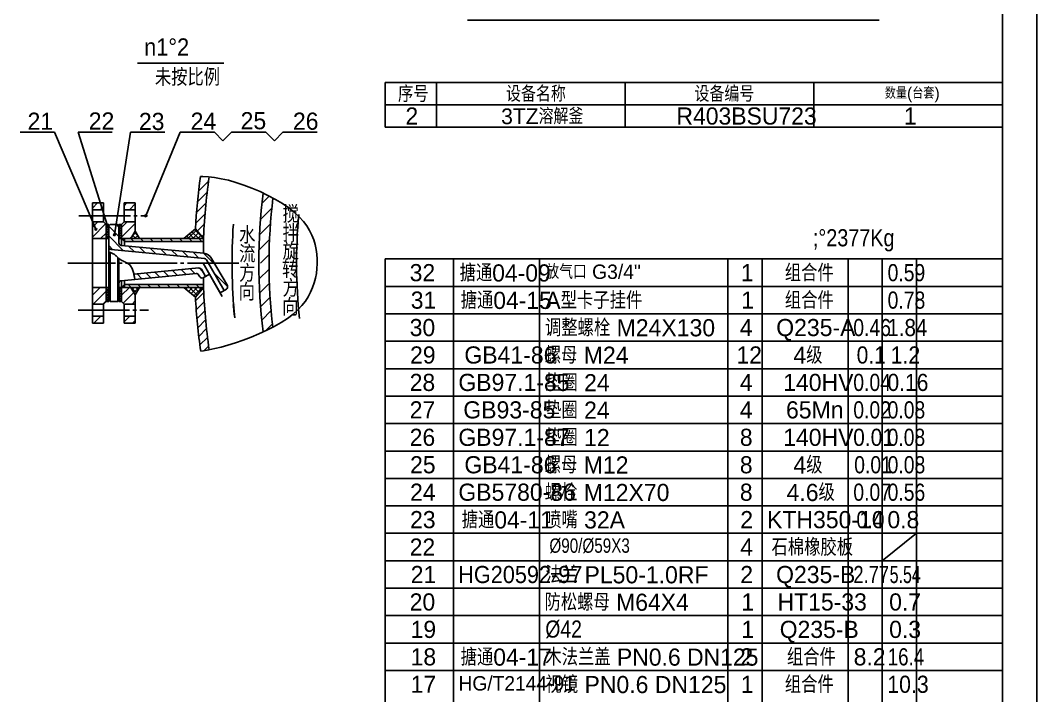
# Model space of a CAD drawing. Extents: x -6659 to 113, y -215 to 683.
# Drawn here: x -509.7 to -213.4, y -21.1 to 175.8 of the extents above; entities that cross this region are included whole.
import ezdxf

# ---------------------------------------------------------------- set-up
doc = ezdxf.new("R2010")
doc.units = 0
doc.linetypes.add('DASHDOT', pattern=[18, 15, -1, 1, -1])
doc.layers.get('0').update_dxf_attribs({"color": 8, "linetype": 'CONTINUOUS'})
for name, color, linetype in [('1', 8, 'CONTINUOUS'), ('2', 94, 'DASHDOT'), ('85', 7, 'CONTINUOUS')]:
    doc.layers.add(name, color=color, linetype=linetype)
doc.styles.add('STYLE1', font='cadt_en.shx', dxfattribs={"bigfont": 'cadt_hz.shx'})
doc.styles.add('STYLE21', font='cadt_en.shx', dxfattribs={"width": 0.790655, "bigfont": 'cadt_hz.shx'})
doc.styles.add('STYLE23', font='cadt_en.shx', dxfattribs={"width": 0.84464, "bigfont": 'cadt_hz.shx'})
doc.styles.add('STYLE24', font='cadt_en.shx', dxfattribs={"width": 0.94961, "bigfont": 'cadt_hz.shx'})
doc.styles.add('STYLE42', font='cadt_en.shx', dxfattribs={"width": 0.862849, "bigfont": 'cadt_hz.shx'})

# ---------------------------------------------------------------- blocks, each defined once
blk = doc.blocks.new('*U94')
at = {"style": 'STYLE1'}
for s, height, width, p in [('视镜 PN0.6 DN125', 5, 1.003, (-356.59, -20.32)), ('组合件', 5, 1.003, (-286.79, -20.32)), ('HG/T2144-91', 4.2, 0.996245, (-381.93, -19.57)), ('10.3', 5, 0.929823, (-256.93, -20.24))]:
    blk.add_text(s, height=height, dxfattribs=dict(at, width=width)).set_placement(p)
blk.add_text('1', height=5, dxfattribs=at).set_placement((-299.62, -20.24))
blk = doc.blocks.new('*U126')
at = {"style": 'STYLE1'}
for s, width, p in [('搪通04-09', 0.998339, (-381.59, 99.68)), ('搪通04-15', 0.998339, (-381.28, 91.68)), ('A型卡子挂件', 1.003, (-356.63, 91.68)), ('1', 1.003, (-299.51, 91.76)), ('组合件', 1.003, (-286.79, 91.68)), ('0.78', 0.843955, (-256.82, 91.76))]:
    blk.add_text(s, height=5, dxfattribs=dict(at, width=width)).set_placement(p)
blk = doc.blocks.new('*U127')
blk.add_line((-258.36, 18.27), (-248.36, 26.27, 1))
at = {"style": 'STYLE1'}
for s, width, p in [('GB97.1-87', 1.003, (-381.98, 51.76)), ('垫圈 12', 1.003, (-356.71, 51.68)), ('140HV', 1.003, (-287.27, 51.76)), ('GB41-86', 1.003, (-380.22, 43.76)), ('螺母 M12', 1.003, (-356.8, 43.7)), ('4级', 1.003, (-284.29, 43.68)), ('0.01', 0.843956, (-266.56, 43.76)), ('0.08', 0.843956, (-256.82, 43.76)), ('GB5780-86', 1.002231, (-381.98, 35.76)), ('螺栓 M12X70', 1.003, (-356.8, 35.68)), ('4.6级', 1.003, (-286.28, 35.68)), ('0.07', 0.843956, (-266.82, 35.76)), ('0.56', 0.842589, (-256.82, 35.76)), ('搪通04-11', 0.998339, (-380.98, 27.68)), ('喷嘴 32A', 1.003, (-356.71, 27.68)), ('2', 1.003, (-299.78, 27.76)), ('KTH350-10', 1.002998, (-291.98, 27.76)), ('0.4', 0.843677, (-265.9, 27.76)), ('4', 1.003, (-299.78, 19.76)), ('石棉橡胶板', 1.003, (-290.69, 19.7)), ('HG20592-97', 0.945218, (-382.01, 11.76)), ('法兰 PL50-1.0RF', 1.003, (-356.59, 11.68)), ('2', 1.003, (-299.78, 11.76)), ('Q235-B', 1.003, (-289.33, 11.76)), ('2.77', 0.798648, (-266.79, 11.76)), ('5.54', 0.696597, (-256.22, 11.76))]:
    blk.add_text(s, height=5, dxfattribs=dict(at, width=width)).set_placement(p)
for s, p in [('8', (-299.9, 51.76)), ('8', (-299.9, 43.76)), ('8', (-299.9, 35.76)), ('0.8', (-256.88, 27.76))]:
    blk.add_text(s, height=5, dxfattribs=at).set_placement(p)
at = {"insert": (-356.66, 20.43), "char_height": 4.2, "attachment_point": 7, "style": 'STYLE21'}
blk.add_mtext(' %%c90/%%c59X3', dxfattribs=at)
blk = doc.blocks.new('*U140')
for p, q in [((-475.56, 163.35), (-450.34, 163.35)), ((-499.69, 143.19), (-487.66, 114.91)), ((-492.87, 143.19), (-484.24, 115.95)), ((-477.54, 143.19), (-482.25, 113.3)), ((-463.11, 143.19), (-473.13, 118.82)), ((-453.11, 143.19), (-450.61, 140.69)), ((-450.61, 140.69), (-448.11, 143.19)), ((-438.11, 143.19), (-435.61, 140.69)), ((-435.61, 140.69), (-433.11, 143.19)), ((-457.7, 126.06), (-454.82, 128.94)), ((-457.15, 130.3), (-456.44, 130.28)), ((-456.44, 130.28), (-454.83, 130.18)), ((-454.83, 130.18), (-453.05, 129.97)), ((-453.05, 129.97), (-451.12, 129.65)), ((-451.12, 129.65), (-449.03, 129.18)), ((-449.03, 129.18), (-446.82, 128.56)), ((-446.82, 128.56), (-444.5, 127.79)), ((-444.5, 127.79), (-442.14, 126.89)), ((-458.04, 122.89), (-455.22, 125.71)), ((-442.14, 126.89), (-439.79, 125.88)), ((-439.79, 125.88), (-437.48, 124.78)), ((-439.23, 122.46), (-437.11, 124.59)), ((-437.48, 124.78), (-435.28, 123.61)), ((-488.67, 121.11), (-487.21, 122.57)), ((-486.38, 120.57), (-485.42, 121.53)), ((-479.42, 121.87), (-478.72, 122.57)), ((-477.89, 120.57), (-476.17, 122.3)), ((-458.32, 119.78), (-455.56, 122.54)), ((-435.28, 123.61), (-433.22, 122.39)), ((-433.22, 122.39), (-431.36, 121.12)), ((-458.54, 116.73), (-455.84, 119.43)), ((-439.67, 117.78), (-436.36, 121.09)), ((-431.36, 121.12), (-429.74, 119.84)), ((-429.74, 119.84), (-428.35, 118.54)), ((-428.48, 119.24), (-428.83, 115.19)), ((-428.35, 118.54), (-427.16, 117.22)), ((-488.67, 115.45), (-487.05, 117.07)), ((-488.67, 112.62), (-484.82, 116.47)), ((-484.67, 115.92), (-484.26, 116.32)), ((-484.67, 115.21), (-483.92, 115.96)), ((-483.92, 115.13), (-484.67, 115.88)), ((-483.92, 115.83), (-484.4, 116.32)), ((-480.92, 112.83), (-483.92, 115.83)), ((-480.92, 115.66), (-481.57, 116.32)), ((-480.92, 116.13), (-480.73, 116.32)), ((-480.92, 115.42), (-480.17, 116.17)), ((-480.17, 114.91), (-480.92, 115.66)), ((-480.17, 115.62), (-480.87, 116.32)), ((-480.17, 115.47), (-478.56, 117.07)), ((-480.17, 112.64), (-476.17, 116.64)), ((-458.09, 114.36), (-456.06, 116.38)), ((-439.96, 113.25), (-436.76, 116.45)), ((-427.16, 117.22), (-426.17, 115.89)), ((-426.17, 115.89), (-425.35, 114.54)), ((-486.27, 112.2), (-484.67, 113.8)), ((-484.67, 114.5), (-483.92, 115.25)), ((-483.92, 114.42), (-484.67, 115.17)), ((-484.67, 113.8), (-483.92, 114.55)), ((-483.92, 113.71), (-484.67, 114.46)), ((-484.67, 113.09), (-483.92, 113.84)), ((-483.92, 113.01), (-484.67, 113.76)), ((-484.67, 112.38), (-483.92, 113.13)), ((-483.92, 112.3), (-484.67, 113.05)), ((-479.56, 108.65), (-483.92, 113.01)), ((-480.92, 114.72), (-480.17, 115.47)), ((-480.17, 114.21), (-480.92, 114.96)), ((-480.92, 114.01), (-480.17, 114.76)), ((-480.17, 113.5), (-480.92, 114.25)), ((-480.92, 113.3), (-480.17, 114.05)), ((-480.17, 112.79), (-480.92, 113.54)), ((-480.92, 112.6), (-480.17, 113.35)), ((-480.28, 112.2), (-480.92, 112.83)), ((-480.61, 112.2), (-480.17, 112.64)), ((-477.78, 112.2), (-476.92, 113.06)), ((-476.92, 113.06), (-475.97, 114.01)), ((-476.03, 112.2), (-476.91, 113.07)), ((-475.32, 112.9), (-476.39, 113.97)), ((-476.37, 112.2), (-475.45, 113.12)), ((-460.48, 112.2), (-461.18, 112.89)), ((-460.81, 112.2), (-458.34, 114.66)), ((-459.06, 112.2), (-460.41, 113.54)), ((-457.65, 112.2), (-459.64, 114.18)), ((-459.4, 112.2), (-457.7, 113.89)), ((-456.48, 112.44), (-458.87, 114.83)), ((-457.98, 112.2), (-457.05, 113.12)), ((-456.8, 112.82), (-456.22, 113.39)), ((-425.35, 114.54), (-424.69, 113.18)), ((-424.69, 113.18), (-424.16, 111.81)), ((-484.52, 112.2), (-484.67, 112.34)), ((-484.15, 112.2), (-483.92, 112.42)), ((-482.69, 108.95), (-483.92, 110.18)), ((-480.03, 112.06), (-479.9, 112.2)), ((-479.68, 111.71), (-479.29, 112.1, 1)), ((-479.29, 111.92), (-479.57, 112.2)), ((-479.33, 111.36), (-479.29, 111.39)), ((-476.43, 108.35), (-478.1, 110.01)), ((-476.57, 111.32), (-477.45, 112.2)), ((-473.3, 108.04), (-474.96, 109.71)), ((-474.95, 112.2), (-474.93, 112.22)), ((-473.75, 111.32), (-474.62, 112.2)), ((-470.92, 111.32), (-471.79, 112.2)), ((-468.09, 111.32), (-468.96, 112.2)), ((-465.26, 111.32), (-466.14, 112.2)), ((-462.43, 111.32), (-463.31, 112.2)), ((-461.89, 112.2), (-461.95, 112.25)), ((-459.6, 111.32), (-460.48, 112.2)), ((-456.78, 111.32), (-457.65, 112.2)), ((-456.57, 112.2), (-456.41, 112.36)), ((-440.12, 108.84), (-437.02, 111.95)), ((-424.16, 111.81), (-423.75, 110.43)), ((-423.75, 110.43), (-423.45, 109.04)), ((-470.16, 107.74), (-471.83, 109.41)), ((-467.03, 107.44), (-468.7, 109.1)), ((-463.9, 107.13), (-465.57, 108.8)), ((-460.77, 106.83), (-462.44, 108.5)), ((-457.64, 106.53), (-459.31, 108.19)), ((-453.35, 105.07), (-456.17, 107.89)), ((-439.65, 105.07), (-437.15, 107.58)), ((-423.45, 109.04), (-423.24, 107.64)), ((-423.24, 107.64), (-423.13, 106.24)), ((-452.85, 104.57), (-453.35, 105.07)), ((-423.12, 104.84), (-423.2, 103.44)), ((-423.13, 106.24), (-423.12, 104.84)), ((-474.24, 100.5), (-475.61, 101.87)), ((-471.66, 100.75), (-473.03, 102.12)), ((-469.08, 101), (-470.46, 102.37)), ((-466.5, 101.25), (-467.88, 102.62)), ((-463.92, 101.5), (-465.3, 102.87)), ((-461.35, 101.75), (-462.72, 103.12)), ((-458.77, 102), (-460.14, 103.37)), ((-456.53, 102.59), (-457.56, 103.62)), ((-449.23, 98.12), (-453.08, 101.97)), ((-440.1, 100.38), (-437.16, 103.32)), ((-423.38, 102.05), (-423.65, 100.66)), ((-423.2, 103.44), (-423.38, 102.05)), ((-488.67, 95.65), (-486.37, 97.95)), ((-484.67, 97.53), (-484.25, 97.95)), ((-483.92, 97.45), (-484.41, 97.95)), ((-480.92, 97.75), (-480.72, 97.95)), ((-480.92, 97.04), (-480.17, 97.79)), ((-480.17, 97.24), (-480.88, 97.95)), ((-480.17, 97.94), (-480.17, 97.95)), ((-480.17, 95.67), (-477.89, 97.95)), ((-480.01, 97.95), (-479.29, 98.66)), ((-479.46, 97.95), (-479.81, 98.3)), ((-479.29, 98.48), (-479.46, 98.65)), ((-479.3, 97.95), (-479.29, 97.96)), ((-477.34, 97.95), (-478.22, 98.82)), ((-475.8, 96.41), (-477.34, 97.95)), ((-477.07, 97.35), (-476.48, 97.95)), ((-476.55, 96.45), (-475.06, 97.95)), ((-475.29, 97.3), (-475.93, 97.95)), ((-474.51, 97.95), (-475.39, 98.82)), ((-471.68, 97.95), (-472.56, 98.82)), ((-468.86, 97.95), (-469.73, 98.82)), ((-466.03, 97.95), (-466.9, 98.82)), ((-463.2, 97.95), (-464.07, 98.82)), ((-460.62, 96.78), (-461.78, 97.95)), ((-461.42, 97.45), (-460.92, 97.95)), ((-460.37, 97.95), (-461.25, 98.82)), ((-460.65, 96.8), (-459.5, 97.95)), ((-458.14, 95.72), (-460.37, 97.95)), ((-459.88, 96.16), (-458.09, 97.95)), ((-459.11, 95.51), (-456.68, 97.95)), ((-457.5, 96.49), (-458.96, 97.95)), ((-457.54, 97.95), (-458.42, 98.82)), ((-456.85, 97.26), (-457.54, 97.95)), ((-439.93, 96.31), (-437.06, 99.18)), ((-424.47, 97.92), (-425.04, 96.58)), ((-424.01, 99.29), (-424.47, 97.92)), ((-423.65, 100.66), (-424.01, 99.29)), ((-488.42, 93.07), (-484.67, 96.83)), ((-484.67, 96.83), (-483.92, 97.58)), ((-483.92, 96.74), (-484.67, 97.49)), ((-484.67, 96.12), (-483.92, 96.87)), ((-483.92, 96.04), (-484.67, 96.79)), ((-484.67, 95.41), (-483.92, 96.16)), ((-483.92, 95.33), (-484.67, 96.08)), ((-484.67, 94.7), (-483.92, 95.45)), ((-483.92, 94.62), (-484.67, 95.37)), ((-480.17, 96.53), (-480.92, 97.28)), ((-480.92, 96.33), (-480.17, 97.08)), ((-480.17, 95.82), (-480.92, 96.57)), ((-480.92, 95.63), (-480.17, 96.38)), ((-480.17, 95.11), (-480.92, 95.86)), ((-480.92, 94.92), (-480.17, 95.67)), ((-480.17, 94.41), (-480.92, 95.16)), ((-480.92, 94.21), (-480.17, 94.96)), ((-479.68, 93.33), (-476.55, 96.45)), ((-458.58, 94.06), (-456.21, 96.44)), ((-439.67, 92.33), (-436.86, 95.14)), ((-425.74, 95.25), (-426.58, 93.94)), ((-425.04, 96.58), (-425.74, 95.25)), ((-485.59, 93.07), (-484.67, 94)), ((-484.67, 94), (-483.92, 94.75)), ((-483.92, 93.91), (-484.67, 94.66)), ((-484.53, 93.82), (-484.67, 93.96)), ((-484.14, 93.82), (-483.92, 94.04)), ((-480.29, 93.82), (-480.92, 94.45)), ((-480.6, 93.82), (-480.17, 94.25)), ((-477.11, 93.07), (-476.17, 94.01)), ((-458.4, 91.41), (-456.06, 93.76)), ((-447.17, 89.09), (-447.52, 93.01)), ((-427.59, 92.65), (-428.78, 91.38)), ((-426.58, 93.94), (-427.59, 92.65)), ((-488.26, 87.57), (-486.26, 89.57)), ((-479.42, 87.93), (-477.78, 89.57)), ((-458.19, 88.8), (-455.87, 91.12)), ((-439.31, 88.44), (-436.56, 91.19)), ((-431.79, 88.92), (-433.64, 87.73)), ((-430.18, 90.14), (-431.79, 88.92)), ((-428.78, 91.38), (-430.18, 90.14)), ((-485.44, 87.57), (-485.42, 87.59)), ((-476.95, 87.57), (-476.17, 88.35)), ((-457.93, 86.22), (-455.65, 88.51)), ((-457.65, 83.68), (-455.39, 85.94)), ((-438.17, 85.34), (-436.18, 87.33)), ((-435.67, 86.59), (-437.84, 85.49)), ((-433.64, 87.73), (-435.67, 86.59)), ((-457.33, 81.17), (-455.1, 83.4)), ((-442.42, 83.49), (-444.73, 82.61)), ((-440.11, 84.45), (-442.42, 83.49)), ((-437.84, 85.49), (-440.11, 84.45)), ((-456.19, 79.48), (-454.77, 80.9)), ((-453.02, 80.12), (-454.72, 79.75)), ((-451.16, 80.58), (-453.02, 80.12)), ((-449.14, 81.15), (-451.16, 80.58)), ((-446.99, 81.83), (-449.14, 81.15)), ((-444.73, 82.61), (-446.99, 81.83)), ((-456.26, 79.47), (-457.08, 79.33)), ((-454.72, 79.75), (-456.26, 79.47))]:
    blk.add_line(p, q)
for centre in [(-473.13, 118.82), (-484.24, 115.95), (-487.66, 114.91), (-482.25, 113.3)]:
    blk.add_circle(centre, 0.25)
for radius, start, end in [(151.49, 174.6449, 186.1367), (170.29, 176.1742, 185.2602)]:
    blk.add_arc((-277.67, 105.07), radius, start, end)
for points in [[(-428.48, 119.24), (-428.32, 115.22), (-429.32, 115.3)], [(-447.17, 89.09), (-448.03, 93.03), (-447.03, 93.12)]]:
    blk.add_solid(points)
at = {"layer": '2'}
for p, q in [((-492.58, 118.82), (-472.6, 118.82)), ((-445.98, 105.07), (-495.82, 105.07)), ((-456.42, 105.07), (-450.79, 95.33)), ((-492.86, 91.32), (-472.31, 91.32))]:
    blk.add_line(p, q, dxfattribs=at)
at = {"layer": '85'}
for p, q in [((-509.69, 143.19), (-499.69, 143.19, 6.28)), ((-492.87, 143.19), (-482.87, 143.19)), ((-477.54, 143.19), (-467.54, 143.19)), ((-463.11, 143.19), (-453.11, 143.19)), ((-448.11, 143.19), (-438.11, 143.19)), ((-433.11, 143.19), (-423.11, 143.19)), ((-488.67, 122.57), (-488.67, 87.57)), ((-488.67, 122.57), (-485.42, 122.57)), ((-485.42, 122.57), (-485.42, 117.07)), ((-479.42, 122.57), (-479.42, 117.07)), ((-476.17, 122.57), (-479.42, 122.57, 6.28)), ((-476.17, 122.57), (-476.17, 114.36)), ((-488.67, 120.57), (-485.42, 120.57)), ((-476.17, 120.57), (-479.42, 120.57)), ((-488.67, 117.07), (-485.42, 117.07)), ((-484.67, 116.32), (-485.42, 117.07)), ((-484.67, 93.82), (-484.67, 116.32)), ((-484.67, 116.32), (-483.92, 116.32)), ((-483.92, 115.95), (-483.54, 116.32)), ((-483.92, 109.75), (-483.92, 116.32)), ((-483.54, 116.32), (-481.29, 116.32)), ((-480.92, 115.95), (-481.29, 116.32)), ((-480.17, 116.32), (-480.92, 116.32)), ((-480.92, 110.97), (-480.92, 116.32)), ((-480.17, 116.32), (-479.42, 117.07)), ((-480.17, 110.21), (-480.17, 116.32)), ((-476.17, 117.07), (-479.42, 117.07)), ((-476.17, 114.36), (-477.42, 112.2)), ((-476.17, 114.36), (-474.92, 112.2)), ((-458.64, 115.02), (-462.01, 112.2)), ((-456.27, 112.2), (-458.64, 115.02)), ((-488.67, 112.2), (-483.92, 112.2)), ((-483.92, 100.39), (-483.92, 109.75, 6.28)), ((-480.92, 112.2), (-456.27, 112.2)), ((-480.24, 110.22), (-456.22, 107.9, 6.28)), ((-480.17, 112.2), (-479.29, 111.32)), ((-479.29, 112.2), (-479.29, 110.13)), ((-479.29, 111.32), (-456.31, 111.32)), ((-456.31, 111.32), (-456.31, 107.9)), ((-483.9, 108.27), (-483.92, 108.28)), ((-483.91, 108.27), (-483.92, 108.28)), ((-483.88, 108.26), (-483.9, 108.27)), ((-483.84, 108.25), (-483.88, 108.26)), ((-483.79, 108.23), (-483.84, 108.25)), ((-483.71, 108.21), (-483.79, 108.23)), ((-483.61, 108.18), (-483.71, 108.21)), ((-483.48, 108.14), (-483.61, 108.18)), ((-483.54, 93.82), (-483.54, 108.16)), ((-483.33, 108.09), (-483.48, 108.14)), ((-483.16, 108.03), (-483.33, 108.09)), ((-483.24, 109), (-455.98, 106.37)), ((-482.97, 107.95), (-483.16, 108.03)), ((-482.77, 107.86), (-482.97, 107.95)), ((-482.57, 107.75), (-482.77, 107.86)), ((-482.36, 107.62), (-482.57, 107.75)), ((-482.16, 107.48), (-482.36, 107.62)), ((-481.96, 107.31), (-482.16, 107.48)), ((-481.76, 107.13), (-481.96, 107.31)), ((-481.56, 106.94), (-481.76, 107.13)), ((-481.35, 106.74), (-481.56, 106.94)), ((-481.14, 106.54), (-481.35, 106.74)), ((-481.29, 93.82), (-481.29, 106.68)), ((-480.92, 106.34), (-481.14, 106.54)), ((-480.92, 99.17), (-480.92, 106.35)), ((-480.67, 106.16), (-480.92, 106.34)), ((-480.41, 105.98), (-480.67, 106.16)), ((-480.13, 105.82), (-480.41, 105.98)), ((-479.83, 105.67), (-480.13, 105.82)), ((-479.52, 105.53), (-479.83, 105.67)), ((-479.2, 105.39), (-479.52, 105.53)), ((-478.89, 105.24), (-479.2, 105.39)), ((-478.59, 105.09), (-478.89, 105.24)), ((-478.3, 104.91), (-478.59, 105.09)), ((-478.03, 104.72), (-478.3, 104.91)), ((-477.8, 104.5), (-478.03, 104.72)), ((-477.59, 104.26), (-477.8, 104.5)), ((-477.4, 104), (-477.59, 104.26)), ((-477.24, 103.73), (-477.4, 104)), ((-477.1, 103.44), (-477.24, 103.73)), ((-455.41, 105.99), (-450.26, 97.08)), ((-453.91, 106.41), (-449.33, 98.48)), ((-480.24, 99.92), (-458.44, 102.03)), ((-476.97, 103.15), (-477.1, 103.44)), ((-476.86, 102.85), (-476.97, 103.15)), ((-476.77, 102.55), (-476.86, 102.85)), ((-476.69, 102.26), (-476.77, 102.55)), ((-476.61, 101.98), (-476.69, 102.26)), ((-476.55, 101.71), (-476.61, 101.98)), ((-476.56, 101.78), (-457.63, 103.62)), ((-476.49, 101.45), (-476.55, 101.71)), ((-476.45, 101.22), (-476.49, 101.45)), ((-476.41, 101.01), (-476.45, 101.22)), ((-476.37, 100.82), (-476.41, 101.01)), ((-476.35, 100.67), (-476.37, 100.82)), ((-457.37, 101.05), (-457.72, 101.66)), ((-456.91, 103.24), (-455.7, 101.15)), ((-454.54, 101.82), (-456.35, 100.78)), ((-456.31, 100.8), (-456.31, 98.82)), ((-451.42, 96.41), (-454.54, 101.82)), ((-488.67, 97.95), (-483.92, 97.95)), ((-483.92, 100.39), (-483.92, 93.82)), ((-480.92, 99.17), (-480.92, 93.82)), ((-480.92, 97.95), (-456.27, 97.95)), ((-480.17, 93.82), (-480.17, 99.93)), ((-480.17, 97.95), (-479.29, 98.82)), ((-479.29, 100.01), (-479.29, 97.95)), ((-479.29, 98.82), (-456.31, 98.82)), ((-477.42, 97.95), (-476.17, 95.78)), ((-476.33, 100.55), (-476.35, 100.67)), ((-476.31, 100.46), (-476.33, 100.55)), ((-476.3, 100.39), (-476.31, 100.46)), ((-476.3, 100.35), (-476.3, 100.39)), ((-476.29, 100.32), (-476.3, 100.35)), ((-476.29, 100.31), (-476.29, 100.32)), ((-476.29, 100.3), (-476.29, 100.31)), ((-476.29, 100.3), (-476.29, 100.3, 6.28)), ((-474.92, 97.95), (-476.17, 95.78)), ((-458.64, 95.12), (-462.01, 97.95)), ((-458.64, 95.12), (-456.27, 97.95)), ((-476.17, 87.57), (-476.17, 95.78)), ((-449.61, 97.45), (-451.42, 96.41)), ((-488.67, 93.07), (-485.42, 93.07)), ((-484.67, 93.82), (-485.42, 93.07)), ((-485.42, 93.07), (-485.42, 87.57)), ((-484.67, 93.82), (-483.92, 93.82)), ((-483.54, 93.82), (-483.92, 94.2)), ((-481.29, 93.82), (-483.54, 93.82)), ((-481.29, 93.82), (-480.92, 94.2)), ((-480.17, 93.82), (-480.92, 93.82)), ((-480.17, 93.82), (-479.42, 93.07)), ((-476.17, 93.07), (-479.42, 93.07)), ((-479.42, 93.07), (-479.42, 87.57)), ((-488.67, 89.57), (-485.42, 89.57)), ((-476.17, 89.57), (-479.42, 89.57)), ((-488.67, 87.57), (-485.42, 87.57)), ((-476.17, 87.57), (-479.42, 87.57))]:
    blk.add_line(p, q, dxfattribs=at)
for centre, radius, start, end in [((-277.67, 105.07), 181.25, 171.9982, 176.8537), ((-277.67, 105.07), 178.75, 171.9324, 177.9962), ((-277.67, 105.07), 162.5, 172.7944, 187.0957), ((-277.67, 105.07), 159.5, 173.1776, 186.7275), ((-483.17, 109.75), 0.75, 180, 264.47), ((-480.17, 110.97), 0.75, 180, 264.47), ((-456.51, 104.91), 3, 30, 84.47), ((-456.06, 105.62), 0.75, 30, 84.47), ((-458.37, 101.28), 0.75, 30, 95.53), ((-457.56, 102.87), 0.75, 30, 95.53), ((-456.72, 101.43), 0.75, 210, 300), ((-480.17, 99.17), 0.75, 95.53, 180), ((-277.67, 105.07), 178.75, 181.9872, 188.1348), ((-449.98, 98.1), 0.75, 300, 390), ((-277.67, 105.07), 181.25, 183.1463, 188.163)]:
    blk.add_arc(centre, radius, start, end, dxfattribs=at)
at = {"style": 'STYLE1'}
blk.add_text('未按比例', height=5, dxfattribs=at).set_placement((-470.45, 156.72))
at = {"style": 'STYLE1', "width": 1.003}
for s, p in [('21', (-507.58, 143.92)), ('22', (-489.74, 143.98)), ('23', (-475.12, 143.85)), ('24', (-460.03, 143.93)), ('25', (-445.46, 144.06)), ('26', (-430.21, 143.93)), ('搅', (-433.22, 116.79)), ('水', (-445.9, 110.69)), ('拌', (-433.22, 111.31)), ('流', (-445.9, 105.21)), ('旋', (-433.22, 105.99)), ('方', (-445.9, 99.57)), ('转', (-433.38, 100.67)), ('向', (-446.05, 94.1)), ('方', (-433.22, 95.19)), ('向', (-433.38, 89.71))]:
    blk.add_text(s, height=5, dxfattribs=at).set_placement(p)
at = {"insert": (-473.59, 165.56), "char_height": 5, "attachment_point": 7, "style": 'STYLE24'}
blk.add_mtext('n1%%d2', dxfattribs=at)

msp = doc.modelspace()

# ---------------------------------------------------------------- linework, layer by layer
for p, q in [((-213.35915, 626.26601), (-213.35915, -214.73399)), ((-403.35915, 157.6798), (-223.35915, 157.6798, 1)), ((-388.35915, 157.6798), (-388.35915, 144.6798)), ((-333.35915, 157.6798), (-333.35915, 144.6798)), ((-278.35915, 157.6798), (-278.35915, 144.6798)), ((-223.35915, 151.1798), (-403.35915, 151.1798, 1)), ((-403.35915, 144.6798), (-223.35915, 144.6798)), ((-223.35915, 106.26601), (-403.35915, 106.26601)), ((-383.35915, -144.73399), (-383.35915, 106.26601)), ((-358.35915, -161.73399), (-358.35915, 106.26601)), ((-303.35915, -161.73399), (-303.35915, 106.26601)), ((-293.35915, -161.73399), (-293.35915, 106.26601)), ((-268.35915, -161.73399), (-268.35915, 106.26601)), ((-258.35915, -144.73399), (-258.35915, 106.26601)), ((-248.35915, -161.73399), (-248.35915, 106.26601)), ((-223.35915, 98.26601), (-403.35915, 98.26601)), ((-403.35915, 90.26601), (-223.35915, 90.26601)), ((-223.35915, 82.26601), (-403.35915, 82.26601)), ((-223.35915, 74.26601), (-403.35915, 74.26601)), ((-223.35915, 66.26601), (-403.35915, 66.26601)), ((-223.35915, 58.26601), (-403.35915, 58.26601)), ((-223.35915, 50.26601), (-403.35915, 50.26601, 0.88509)), ((-223.35915, 42.26601), (-403.35915, 42.26601)), ((-223.35915, 34.26601), (-403.35915, 34.26601)), ((-223.35915, 26.26601), (-403.35915, 26.26601)), ((-223.35915, 18.26601), (-403.35915, 18.26601)), ((-403.35915, 10.26601), (-223.35915, 10.26601, 1)), ((-223.35915, 2.26601), (-403.35915, 2.26601)), ((-223.35915, -5.73399), (-403.35915, -5.73399, 1)), ((-223.35915, -13.73399), (-403.35915, -13.73399))]:
    msp.add_line(p, q)
at = {"layer": '1'}
for p, q in [((-223.35915, 601.26601), (-223.35915, -204.73399, 1)), ((-379.27547, 175.82415), (-259.27547, 175.82415)), ((-403.35915, -204.73399), (-403.35915, 106.26601))]:
    msp.add_line(p, q, dxfattribs=at)
at = {"layer": '85'}
msp.add_line((-403.35915, 157.6798), (-403.35915, 144.6798), dxfattribs=at)

# ---------------------------------------------------------------- block references
for name in ['*U140', '*U126', '*U127', '*U94']:
    msp.add_blockref(name, (0, 0))

# ---------------------------------------------------------------- texts
at = {"style": 'STYLE1'}
for s, height, p in [('序号', 4.696774, (-399.57533, 151.99746)), ('设备名称', 4.585827, (-368.06766, 152.07283)), ('设备编号', 4.585827, (-313.13484, 152.07283)), ('数量(台套)', 3.4125, (-257.64063, 152.93512)), ('2', 5, (-397.39776, 145.4273)), ('3TZ溶解釜', 4.585827, (-369.49285, 145.55491)), ('R403BSU723', 5, (-318.38384, 145.4273)), ('1', 5, (-252.06718, 145.4273)), ('32', 5, (-396.16294, 99.76351)), ('1', 5, (-299.62433, 99.76351)), ('31', 5, (-395.85533, 91.76351)), ('30', 5, (-396.16294, 83.76351)), ('4', 5, (-299.89776, 83.76351)), ('29', 5, (-396.04866, 75.76351)), ('12', 5, (-300.88951, 75.76351)), ('28', 5, (-396.16294, 67.76351)), ('4', 5, (-299.89776, 67.76351)), ('27', 5, (-396.16294, 59.76351)), ('4', 5, (-299.89776, 59.76351)), ('26', 5, (-396.16294, 51.76351)), ('25', 5, (-396.04866, 43.76351)), ('24', 5, (-396.04866, 35.76351)), ('23', 5, (-396.04866, 27.76351)), ('22', 5, (-396.16294, 19.76351)), ('21', 5, (-395.85533, 11.76351)), ('防松螺母 M64X4', 5, (-356.8279, 3.67664)), ('20', 5, (-396.16294, 3.76351)), ('1', 5, (-299.4529, 3.76351)), ('HT15-33', 5, (-288.89137, 3.76351)), ('0.7', 5, (-256.36696, 3.76351)), ('19', 5, (-395.88951, -4.23649)), ('1', 5, (-299.4529, -4.23649)), ('Q235-B', 5, (-288.27614, -4.23649)), ('0.3', 5, (-256.36696, -4.23649)), ('18', 5, (-395.88951, -12.23649)), ('搪通04-17', 5, (-381.30574, -12.32336)), ('木法兰盖 PN0.6 DN125', 5, (-356.59352, -12.32336)), ('2', 5, (-299.72634, -12.23649)), ('组合件', 5, (-286.17653, -12.32336)), ('8.2', 5, (-266.70982, -12.23649)), ('17', 5, (-395.88951, -20.23649))]:
    msp.add_text(s, height=height, dxfattribs=at).set_placement(p)
for s, height, width, p in [('放气口 G3/4"', 4.2, 1.003, (-356.55661, 100.42641)), ('组合件', 5, 1.003, (-286.79428, 99.67664)), ('0.59', 5, 0.842705, (-256.8193, 99.76351)), ('调整螺栓 M24X130', 5, 1.003, (-356.74115, 83.69617)), ('Q235-A', 5, 1.003, (-289.29577, 83.76351)), ('0.46', 5, 0.842694, (-266.81932, 83.76351)), ('1.84', 5, 0.897435, (-256.899, 83.76351)), ('GB41-86', 5, 1.003, (-380.22192, 75.76351)), ('螺母 M24', 5, 1.003, (-356.79992, 75.69617)), ('4级', 5, 1.003, (-284.2926, 75.68101)), ('0.1', 5, 0.916463, (-265.85035, 75.76351)), ('1.2', 5, 0.924511, (-255.9076, 75.76351)), ('GB97.1-85', 5, 1.00232, (-381.97492, 67.76351)), ('垫圈 24', 5, 1.003, (-356.71177, 67.67664)), ('140HV', 5, 1.003, (-287.27258, 67.76351)), ('0.04', 5, 0.842694, (-266.81932, 67.76351)), ('0.16', 5, 0.916463, (-256.85825, 67.76351)), ('垫圈 24', 5, 1.003, (-356.71177, 59.67664)), ('GB93-85', 5, 1.003, (-380.53046, 59.76351)), ('65Mn', 5, 1.003, (-286.44928, 59.76351)), ('0.02', 5, 0.842694, (-266.81932, 59.76351)), ('0.08', 5, 0.842694, (-256.81932, 59.76351)), ('0.01', 5, 0.912204, (-266.85467, 51.76351)), ('0.08', 5, 0.84155, (-256.81802, 51.76351)), ('16.4', 5, 0.817431, (-256.79384, -12.23649))]:
    msp.add_text(s, height=height, dxfattribs=dict(at, width=width)).set_placement(p)
at = {"char_height": 5, "attachment_point": 7}
for s, insert, style in [(';%%d2377Kg', (-278.6126, 108.42712), 'STYLE42'), ('%%c42', (-356.62282, -4.32336), 'STYLE23')]:
    msp.add_mtext(s, dxfattribs=dict(at, insert=insert, style=style))

doc.saveas('drawing.dxf')
